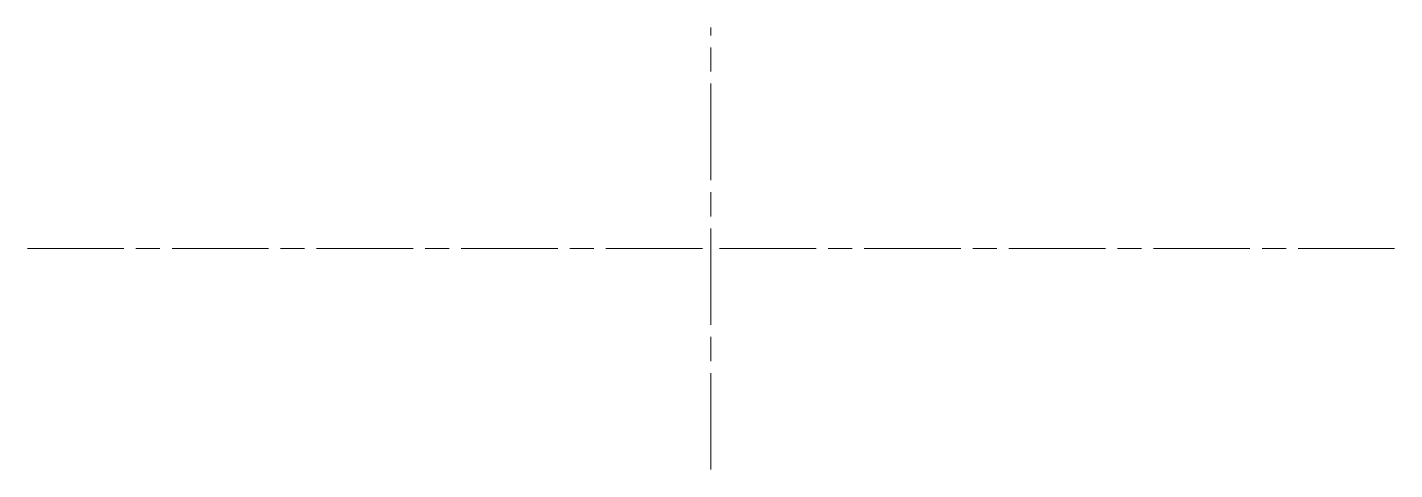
# Model space of a CAD drawing. Header units: millimetres. Extents: x -10 to 330, y -5 to 105.
import ezdxf

# ---------------------------------------------------------------- set-up
doc = ezdxf.new("R2010")
doc.units = ezdxf.units.MM
doc.linetypes.add('ACAD_ISO08W100', pattern=[36, 24, -3, 6, -3])
doc.layers.add('Ejes', color=3, linetype='ACAD_ISO08W100', lineweight=20)

msp = doc.modelspace()

# ---------------------------------------------------------------- linework, layer by layer
at = {"layer": 'Ejes'}
for p, q in [((160, -5), (160, 105)), ((160, -5), (160, 105)), ((-10.14, 50), (160, 50)), ((330.14, 50), (160, 50))]:
    msp.add_line(p, q, dxfattribs=at)

doc.saveas('drawing.dxf')
